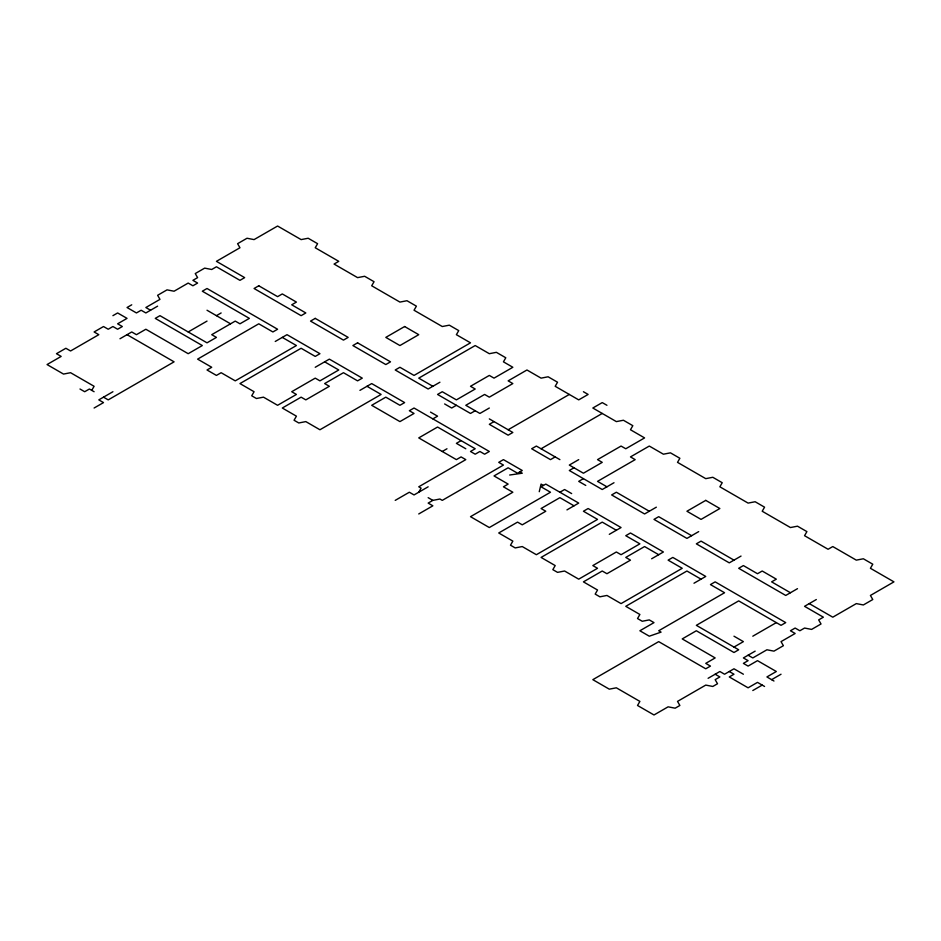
<?xml version="1.0" encoding="UTF-8"?>
<svg xmlns="http://www.w3.org/2000/svg" width="941" height="941" viewBox="0 0 941 941"><rect width="100%" height="100%" fill="white"/><g stroke="black" fill="none" stroke-linecap="round" stroke-linejoin="round"><path stroke-width="1.41" d="M539.252 491.708L541.075 484.086L543.428 485.438M91.748 390.362L94.1 386.292L70.575 372.707L63.517 374.071L47.05 364.555L61.165 356.416L56.46 353.698L65.87 348.264L70.575 350.981L98.805 334.678L94.1 331.961L103.51 326.527L108.215 329.244L112.92 326.527L117.625 329.244L122.33 326.527L117.625 323.81L127.035 318.376L117.625 312.953L112.92 315.67M418.745 492.237L421.098 488.156L418.745 486.803L465.795 459.631L461.09 456.914L456.385 459.631L418.745 437.906L437.565 427.038L475.205 448.763L470.5 451.48L475.205 454.197L479.91 451.48L484.615 454.197L489.32 451.48L414.04 408.018L409.335 410.735L414.04 413.452L399.925 421.603L371.695 405.3L385.81 397.161L399.925 405.3L404.63 402.595L371.695 383.575L359.933 390.362M131.74 304.802L127.035 307.519L136.445 312.953L141.15 310.236L145.855 312.953L157.618 306.154M119.978 338.76L131.74 331.961L136.445 334.678L145.855 329.244L188.2 353.698L202.315 345.547L155.265 318.376L159.97 315.67L207.02 342.83L216.43 337.396L211.725 334.678L235.25 321.093L239.955 323.81L249.365 318.376L202.315 291.216L207.02 288.499L277.595 329.244L272.89 331.961L258.775 323.81L197.61 359.133L211.725 367.272L207.02 369.989L216.43 375.424L221.135 372.707L235.25 380.858L296.415 345.547L282.3 337.396M188.2 331.961L207.02 321.093M216.43 315.67L221.135 312.953M112.92 391.727L98.805 399.878L103.51 402.595L94.1 408.018M275.243 341.465L287.005 334.678L319.94 353.698L315.235 356.416L301.12 348.264L239.955 383.575L254.07 391.727L251.718 395.796L256.423 398.514L263.48 397.161L277.595 405.3L296.415 394.444L291.71 391.727L315.235 378.141L319.94 380.858L338.76 369.989L324.645 361.838M315.235 367.272L329.35 359.133L362.285 378.141L357.58 380.858L343.465 372.707L324.645 383.575L329.35 386.292L305.825 399.878L301.12 397.161L282.3 408.018L296.415 416.169L294.062 420.251L298.767 422.968L305.825 421.603L319.94 429.755L381.105 394.444L366.99 386.292M439.918 382.222L428.155 389.009L395.22 369.989L399.925 367.272L414.04 375.424L470.5 342.83L456.385 334.678L458.738 330.609L449.327 325.174L442.27 326.527L414.04 310.236L416.392 306.154L406.983 300.72L399.925 302.085L371.695 285.782L374.048 281.712L364.637 276.278L357.58 277.63L334.055 264.056L338.76 261.339L315.235 247.754L317.587 243.684L308.178 238.249L301.12 239.602L277.595 226.028L254.07 239.602L247.013 238.249L237.602 243.684L239.955 247.754L216.43 261.339L244.66 277.63L239.955 280.347L216.43 266.774L211.725 269.491L204.667 268.126L195.257 273.56L197.61 277.63L192.905 280.347L197.61 283.065L192.905 285.782L188.2 283.065L174.085 291.216L167.028 289.863L157.618 295.298L159.97 299.367L145.855 307.519L150.56 310.236M432.86 418.886L437.565 416.169L430.507 412.099M456.385 405.3L451.68 408.018L444.623 403.948M475.205 410.735L470.5 413.452L437.565 394.444L442.27 391.727L456.385 399.878L475.205 389.009L470.5 386.292L489.32 375.424L494.025 378.141L512.845 367.272L503.435 361.838L505.788 357.768L496.377 352.334L489.32 353.698L475.205 345.547L418.745 378.141L432.86 386.292M489.32 408.018L479.91 413.452L465.795 405.3L484.615 394.444L489.32 397.161L512.845 383.575L508.14 380.858L526.96 369.989L541.075 378.141L548.133 376.788L557.543 382.222L555.19 386.292L578.715 399.878L588.125 394.444L583.42 391.727M442.27 451.48L446.975 448.763M461.09 440.623L456.385 443.34L465.795 448.763M494.025 421.603L489.32 424.32L508.14 435.189L512.845 432.472L489.32 418.886M508.14 429.755L569.305 394.444M395.22 500.377L409.335 492.237L414.04 494.942L428.155 486.803M566.952 509.893L578.715 503.094L545.78 484.086L541.075 486.803L550.485 492.237L489.32 527.548L470.5 516.68L512.845 492.237L503.435 486.803L508.14 484.086L494.025 475.934L508.14 467.783L517.55 473.217L522.255 470.5L503.435 459.631L498.73 462.349L503.435 465.066L442.27 500.377L439.918 499.024L432.86 500.377L428.155 503.094L432.86 505.811L418.745 513.962M541.075 448.763L602.24 413.452M555.19 456.914L550.485 459.631L531.665 448.763L536.37 446.058L559.895 459.631M578.715 459.631L569.305 465.066L583.42 473.217L602.24 462.349L597.535 459.631L621.06 446.058L625.765 448.763L644.585 437.906L630.47 429.755L632.822 425.685L623.413 420.251L616.355 421.603L592.83 408.018L602.24 402.595L606.945 405.3M574.01 467.783L569.305 470.5L602.24 489.52L614.003 482.721M559.895 492.237L564.6 489.52L571.658 493.59M583.42 478.651L578.715 481.369L585.773 485.438M609.298 534.335L621.06 527.548L588.125 508.528L583.42 511.245L597.535 519.397L536.37 554.708L522.255 546.556L515.197 547.921L510.493 545.204L512.845 541.122L498.73 532.982L517.55 522.114L522.255 524.831L545.78 511.245L541.075 508.528L559.895 497.66L574.01 505.811M656.347 507.175L644.585 513.962L611.65 494.942L616.355 492.237L649.29 511.245M651.643 558.778L663.405 551.991L630.47 532.982L625.765 535.7L639.88 543.839L621.06 554.708L616.355 551.991L592.83 565.576L597.535 568.293L578.715 579.162L564.6 571.011L557.543 572.363L552.837 569.646L555.19 565.576L541.075 557.425L602.24 522.114L616.355 530.265M698.692 531.618L686.93 538.405L653.995 519.397L658.7 516.68L691.635 535.7M693.987 583.232L705.75 576.445L672.815 557.425L668.11 560.142L682.225 568.293L621.06 603.604L606.945 595.453L599.888 596.817L595.183 594.1L597.535 590.019L583.42 581.867L602.24 571.011L606.945 573.728L630.47 560.142L625.765 557.425L644.585 546.556L658.7 554.708M741.038 556.072L729.275 562.859L696.34 543.839L701.045 541.122L733.98 560.142M797.498 588.666L785.735 595.453L738.685 568.293L743.39 565.576L757.505 573.728L762.21 571.011L776.325 579.162L771.62 581.867L790.44 592.736M733.98 647.067L743.39 641.633L733.98 636.198M752.8 636.198L776.325 622.624M816.317 599.535L804.555 606.322L823.375 617.19L818.67 619.907L821.023 623.977L811.613 629.411L804.555 628.047L799.85 630.764L795.145 628.047L790.44 630.764L795.145 633.481L781.03 641.633L783.383 645.702L773.972 651.137L766.915 649.784L752.8 657.935L748.095 655.218M708.102 678.308L719.865 671.509L724.57 674.227L733.98 668.792L743.39 674.227M755.153 651.137L743.39 657.935L748.095 660.653L743.39 663.37L748.095 666.087L757.505 660.653L776.325 671.509L766.915 676.944L773.972 681.025M752.8 690.529L762.21 685.095M771.62 679.661L781.03 674.227M509.669 475.017L522.255 473.217L519.903 471.853M606.945 486.803L597.535 481.369L635.175 459.631L630.47 456.914L649.29 446.058L663.405 454.197L670.462 452.844L679.873 458.279L677.52 462.349L705.75 478.651L712.808 477.287L722.217 482.721L719.865 486.803L748.095 503.094L755.153 501.741L764.562 507.175L762.21 511.245L790.44 527.548L797.498 526.184L806.908 531.618L804.555 535.7L828.08 549.273L832.785 546.556L856.31 560.142L863.368 558.778L872.778 564.212L870.425 568.293L893.95 581.867L870.425 595.453L872.778 599.535L863.368 604.957L856.31 603.604L832.785 617.19L809.26 603.604M701.045 579.162L686.93 571.011L625.765 606.322L639.88 614.473L637.528 618.543L642.232 621.26L649.29 619.907L653.995 622.624L639.88 630.764L649.29 636.198L661.053 632.129L658.7 630.764L724.57 592.736L710.455 584.584L715.16 581.867L785.735 622.624L781.03 625.33L738.685 600.887L696.34 625.33L738.685 649.784L733.98 652.501L696.34 630.764L682.225 638.915L715.16 657.935L705.75 663.37L710.455 666.087L705.75 668.792L658.7 641.633L592.83 679.661L609.298 689.165L616.355 687.812L639.88 701.398L637.528 705.468L653.995 714.972L668.11 706.832L675.168 708.185L679.873 705.468L677.52 701.398L705.75 685.095L712.808 686.46L717.513 683.742L715.16 679.661L719.865 676.944L715.16 674.227M207.02 310.236L230.545 323.81M764.562 686.46L757.505 682.378L748.095 687.812L729.275 676.944L733.98 674.227L729.275 671.509M428.155 497.66L432.86 500.377M127.035 334.678L174.085 361.838L108.215 399.878L103.51 397.161M94.1 391.727L89.395 389.009L84.69 391.727L79.985 389.009M258.775 285.782L254.07 288.499L301.12 315.67L305.825 312.953L291.71 304.802L296.415 302.085L282.3 293.933L277.595 296.65L258.775 285.782M315.235 318.376L310.53 321.093L343.465 340.113L348.17 337.396L315.235 318.376M357.58 342.83L352.875 345.547L385.81 364.555L390.515 361.838L357.58 342.83M404.63 326.527L385.81 337.396L399.925 345.547L418.745 334.678L404.63 326.527M705.75 500.377L686.93 511.245L701.045 519.397L719.865 508.528L705.75 500.377"/></g></svg>
